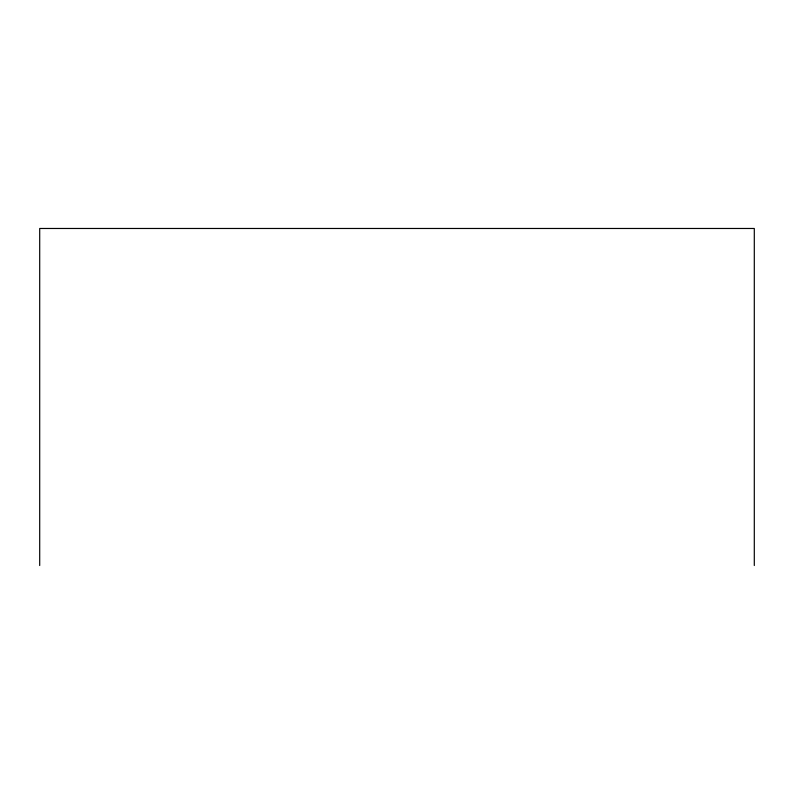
<?xml version="1.0" encoding="UTF-8"?>
<svg xmlns="http://www.w3.org/2000/svg" width="794" height="794" viewBox="0 0 794 794"><rect width="100%" height="100%" fill="white"/><g stroke="black" fill="none" stroke-linecap="round" stroke-linejoin="round"><path stroke-width="1.19" d="M754.3 565.526L754.3 228.474L39.7 228.474L39.7 565.526"/></g></svg>
